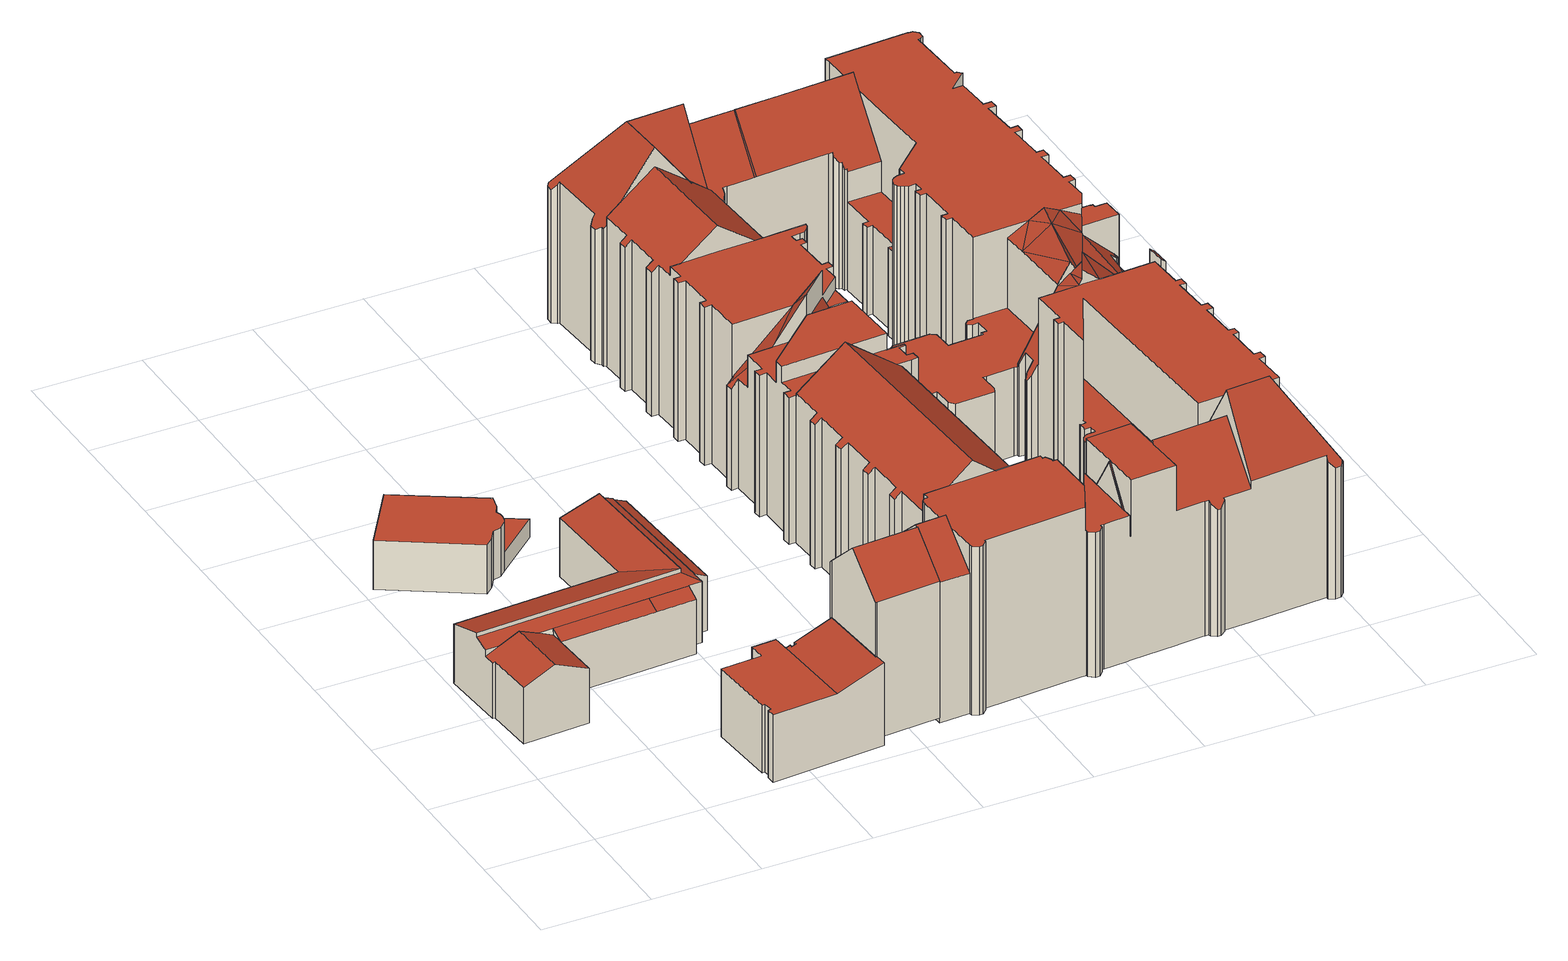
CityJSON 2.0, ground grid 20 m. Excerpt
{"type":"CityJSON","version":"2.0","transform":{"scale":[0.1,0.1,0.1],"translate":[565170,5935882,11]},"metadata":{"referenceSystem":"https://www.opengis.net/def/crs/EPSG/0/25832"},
"CityObjects":{
"building1":{"type":"Building","attributes":{"Gemeindeschluessel":"02000000","Geometrietyp2DReferenz":"3000","function":"31001_3210","roofType":"1000","measuredHeight":9.37,"storeysAboveGround":1},"geometry":[{"type":"MultiSurface","lod":"2","boundaries":[[[0,1,2,3]],[[3,2,4,5]],[[5,4,6,7]],[[7,6,8,9]],[[9,8,10,11]],[[11,10,12,13]],[[13,12,14,15]],[[16,17,18,19]],[[19,18,20,21]],[[21,20,22,23]],[[23,22,1,0]],[[24,25,26,27]],[[27,26,17,16]],[[15,14,25,24]],[[15,24,27,16,19,21,23,0,3,5,7,9,11,13]],[[25,14,12,10,8,6,4,2,1,22,20,18,17,26]]],"semantics":{"surfaces":[{"type":"WallSurface"},{"type":"GroundSurface"},{"type":"RoofSurface"}],"values":[0,0,0,0,0,0,0,0,0,0,0,0,0,0,1,2]}}]},
"building2":{"type":"Building","attributes":{"Gemeindeschluessel":"02000000","Geometrietyp2DReferenz":"3000","function":"31001_3020","roofType":"2100","measuredHeight":13.54,"storeysAboveGround":3},"geometry":[{"type":"MultiSurface","lod":"2","boundaries":[[[28,29,30,31]],[[29,32,33,30]],[[34,35,36]],[[37,38,39,40]],[[28,31,41]],[[42,33,43,44,45,46,35,34]],[[47,48,49,50,51,52,53,37,40,54,55,56,57,58]],[[59,60,61,62]],[[45,44,63,64,65,66]],[[61,60,55,54]],[[59,62,46,45]],[[54,40,39,36,35,46,62,61]],[[42,41,31,30,33]],[[51,50,32,29,28,67]],[[57,56,68,69,66,65,70,71]],[[72,58,57,71]],[[63,44,48,47]],[[47,58,72,73,64,63]],[[70,65,64,73]],[[50,49,43,33,32]],[[49,48,44,43]],[[68,56,55,60]],[[59,45,66,69]],[[74,52,51,67]],[[53,52,74,75,76]],[[38,37,53,76]],[[42,34,77]],[[70,73,72,71]],[[59,69,68,60]],[[75,74,67,28,41,42,77]],[[75,77,34,36,39,38,76]]],"semantics":{"surfaces":[{"type":"RoofSurface"},{"type":"WallSurface"},{"type":"GroundSurface"}],"values":[0,0,1,1,1,0,2,0,0,1,1,1,1,1,1,1,1,1,1,1,1,1,1,1,1,1,1,0,0,0,0]}}]},
"building3":{"type":"Building","attributes":{"Gemeindeschluessel":"02000000","Geometrietyp2DReferenz":"3000","function":"31001_3070","roofType":"1000","measuredHeight":15.86,"storeysAboveGround":6},"geometry":[{"type":"MultiSurface","lod":"2","boundaries":[[[78,79,80,81]],[[81,80,82,83]],[[83,82,84,85]],[[85,84,86,87]],[[87,86,88,89]],[[90,91,92,93]],[[93,92,94,95]],[[95,94,96,97]],[[97,96,98,99]],[[99,98,100,101]],[[102,103,104,105]],[[106,107,108,109]],[[109,108,110,79,78]],[[111,102,105,112,90,93,95,97,99,101,106,109,78,81,83,85,87,89]],[[104,103,113,88,86,84,82,80,79,110,114]],[[107,106,101,100]],[[90,112,114,91]],[[104,114,112,105]],[[113,103,102,111]],[[88,113,111,89]],[[107,100,98,96,94,92,91,114,110,108]]],"semantics":{"surfaces":[{"type":"WallSurface"},{"type":"GroundSurface"},{"type":"RoofSurface"}],"values":[0,0,0,0,0,0,0,0,0,0,0,0,0,1,2,0,0,0,0,0,2]}}]},
"building4":{"type":"Building","attributes":{"Gemeindeschluessel":"02000000","Geometrietyp2DReferenz":"3000","function":"31001_3020","roofType":"1000","measuredHeight":3.91,"storeysAboveGround":1},"geometry":[{"type":"MultiSurface","lod":"2","boundaries":[[[115,116,117,118,119]],[[5,119,118,120]],[[116,115,121]],[[27,122,123,24]],[[24,123,124,15]],[[15,124,125,13]],[[13,125,126,11]],[[11,126,127,9]],[[116,128,117]],[[27,24,15,13,11,9,7,5,120,129]],[[122,27,129,130]],[[131,7,9,127]],[[5,7,131,121,115,119]],[[129,120,118,117,128,130]],[[131,127,126,125,124,123,122,130,128,116,121]]],"semantics":{"surfaces":[{"type":"RoofSurface"},{"type":"WallSurface"},{"type":"GroundSurface"}],"values":[0,1,1,1,1,1,1,1,1,2,1,1,1,1,0]}}]},
"building5":{"type":"Building","attributes":{"Gemeindeschluessel":"02000000","Geometrietyp2DReferenz":"3000","function":"31001_3070","roofType":"3100","measuredHeight":32.66,"storeysAboveGround":6},"geometry":[{"type":"MultiSurface","lod":"2","boundaries":[[[132,133,134,135,136]],[[137,138,139,140]],[[141,136,135,142]],[[141,142,137,140,143,144,145]],[[133,132,145,144,146]],[[141,145,132,136]],[[137,142,135,134,138]],[[146,144,143,147]],[[147,143,140,139]],[[147,139,138,134,133,146]]],"semantics":{"surfaces":[{"type":"RoofSurface"},{"type":"WallSurface"},{"type":"GroundSurface"}],"values":[0,1,1,2,1,1,1,1,1,0]}}]},
"building6":{"type":"Building","attributes":{"Gemeindeschluessel":"02000000","Geometrietyp2DReferenz":"3000","function":"31001_2010","roofType":"1000","measuredHeight":39.96,"storeysAboveGround":6},"geometry":[{"type":"MultiSurface","lod":"2","boundaries":[[[148,149,150,151,152,153,154,155,156,157,158,159,160,161,162,163]],[[161,164,165,166,167,168,162]],[[169,170,171,172,173,174]],[[175,176,177,171,170]],[[178,179,180,181,182,183,184,185,186,187,159,188,189,190]],[[191,192,193,194,195,196]],[[194,197,198,199,195]],[[200,201,202,203,194,204,205,206]],[[207,208,209,210,211,212,213,214,215,216,217,218,219,220,221,222,223,224,225,226,227,228,229]],[[230,231,232,233,234]],[[235,197,194]],[[236,237,164,161]],[[238,236,161]],[[160,239,238,161]],[[186,240,241,242,239,187]],[[225,243,244,245,246,226]],[[235,247,197]],[[248,249,250]],[[251,248,250]],[[251,252,248]],[[253,254,255,256]],[[257,258,259]],[[260,261,258,257]],[[262,260,257]],[[260,263,264,265,266,267,268,269]],[[270,260,262]],[[271,272,260,270]],[[273,271,270]],[[274,275,276,277,278,279,280]],[[281,282,283]],[[284,282,281]],[[285,284,281]],[[286,285,281]],[[287,288,289]],[[290,288,287]],[[291,292,293]],[[294,295,296,297,298,299,300,301]],[[302,303,304,305,306,307,295,294]],[[284,308,282]],[[309,284,310]],[[311,312,313]],[[291,311,292]],[[314,308,284]],[[309,314,284]],[[315,316,317,318,319,311,291]],[[309,320,314]],[[321,322,323,324,325,326,327,328]],[[311,329,330,331,332,312]],[[307,333,334,335,336,337,338,339,340,341,296,295]],[[342,343,344,345,329,311]],[[319,346,347,311]],[[348,349,332,331]],[[350,351,352,353]],[[354,355,356,357,358,359,360,361,362,363,364,365,366,367,368,369,370,371]],[[372,373,374,375,376,377,378,379,380,381,382,383,384,385,386,387,388,389,390,391,392,393,394,395,396,397,398,399,400,401,402,403]],[[404,405,406,407,408]],[[409,410,411,412,413,414,415,416,417,418,419]],[[420,421,422]],[[423,424,425,426]],[[427,428,429,430]],[[431,157,156,432]],[[432,156,155,433]],[[433,155,154,434]],[[434,154,153,435]],[[435,153,152,436]],[[436,152,151,437]],[[437,151,150,438]],[[438,150,149,439]],[[439,149,148,440]],[[440,148,163,441]],[[442,168,167,443]],[[443,167,166,444]],[[444,166,165,445]],[[446,169,174,447]],[[448,176,175,449]],[[450,190,189,451]],[[158,188,159]],[[452,183,182,453]],[[453,182,181,454]],[[454,181,180,455]],[[455,180,179,456]],[[456,179,178,457]],[[457,178,190,450]],[[458,459,460,461]],[[184,462,185]],[[197,463,198]],[[464,465,466,467]],[[467,466,468,469]],[[469,468,470,471]],[[471,470,472,473]],[[473,472,474,475]],[[475,474,459,458]],[[476,192,191,477]],[[477,191,196,478]],[[479,206,205,480]],[[193,204,194]],[[481,201,200,482]],[[482,200,206,479]],[[483,484,485,486]],[[487,488,489,490]],[[490,489,484,483]],[[491,229,228,492]],[[493,222,221,494]],[[494,221,220,495]],[[495,220,219,496]],[[496,219,218,497]],[[497,218,217,498]],[[498,217,216,499]],[[499,216,215,500]],[[500,215,214,501]],[[501,214,213,502]],[[502,213,212,503]],[[503,212,211,504]],[[504,211,210,505]],[[505,210,209,506]],[[506,209,208,507]],[[507,208,207,508]],[[508,207,229,491]],[[202,234,233,250,203]],[[250,233,232,251]],[[509,231,230,510]],[[511,512,513,514]],[[514,513,515,516]],[[223,517,224]],[[518,519,520,521]],[[521,520,522,523]],[[523,522,524,525]],[[525,524,526,527]],[[527,526,528,176,448]],[[176,528,177]],[[172,529,173]],[[530,529,512,511]],[[203,250,233,235,194]],[[239,242,238]],[[403,245,244,372]],[[197,247,531]],[[532,249,248]],[[533,534,535,536]],[[536,535,537,538]],[[538,537,539,540]],[[540,539,541,542]],[[542,541,543,544]],[[545,546,547,548]],[[548,547,549,550]],[[550,549,551,552]],[[552,551,553,554]],[[554,553,555,556]],[[370,557,558,371]],[[559,560,561,562]],[[562,561,563,564]],[[564,563,565,566]],[[408,567,568,569,404]],[[569,568,570,571]],[[572,573,574,575]],[[575,574,576,577]],[[577,576,578,579]],[[579,578,580,581]],[[581,580,582,583]],[[404,569,584,405]],[[259,585,257]],[[270,586,273]],[[587,268,267]],[[265,264,588]],[[272,263,260]],[[260,269,261]],[[416,589,590,417]],[[591,592,593,594]],[[594,593,595,596]],[[596,595,597,598]],[[598,597,599,600]],[[600,599,601,602]],[[602,601,603,604]],[[605,606,607,608]],[[608,607,609,610]],[[610,609,611,612]],[[612,611,613,614]],[[614,613,615,616]],[[616,615,617,618]],[[619,620,621,622]],[[623,624,625,626]],[[626,625,627,628]],[[628,627,629,630]],[[630,629,631,632]],[[632,631,633,634]],[[634,633,635,636]],[[637,280,279,638]],[[638,279,278,639]],[[639,278,277,640]],[[640,277,276,641]],[[274,642,643,275]],[[644,645,646,647]],[[647,646,648,649]],[[649,648,650,651]],[[651,650,652,653]],[[653,652,654,655]],[[655,654,656,657]],[[657,656,658,659]],[[659,658,660,661]],[[327,662,663,328]],[[664,665,666]],[[328,663,667,321]],[[668,669,670,671]],[[671,670,672,673]],[[673,672,674,675]],[[675,674,676,677]],[[677,676,678,679]],[[679,678,680,681]],[[681,680,682,683]],[[684,685,686,687]],[[687,686,688,689]],[[689,688,690,691]],[[691,690,692,693]],[[693,692,694,695]],[[695,694,696,697]],[[697,696,698,699]],[[421,700,701,702,320,422]],[[320,702,701,314]],[[291,703,315]],[[704,705,706,707]],[[707,706,708,709]],[[709,708,710,711]],[[711,710,712,713]],[[713,712,714,715]],[[715,714,716,717]],[[717,716,718,719]],[[719,718,720,721]],[[721,720,722,723]],[[723,722,724,725]],[[725,724,726,727]],[[727,726,728,729]],[[729,728,730,731]],[[731,730,732,733]],[[733,732,734,735]],[[300,736,737,301]],[[290,293,292,738]],[[739,299,298,740]],[[740,298,297,741]],[[742,306,305,743]],[[743,305,304,744]],[[744,304,303,745]],[[312,309,310,313]],[[746,318,317,747]],[[747,317,316,748]],[[749,326,325,750]],[[750,325,324,751]],[[751,324,323,752]],[[752,323,322,753]],[[309,754,702,320]],[[422,320,702,755,420]],[[756,757,758,759]],[[759,758,760,761]],[[762,341,340,763]],[[763,340,339,764]],[[764,339,338,765]],[[765,338,337,766]],[[766,337,336,767]],[[767,336,335,768]],[[768,335,334,769]],[[769,334,333,770]],[[771,345,344,772]],[[430,343,342,347,427]],[[347,342,311]],[[426,332,349,423]],[[427,347,342,353,352,428]],[[346,350,353,342,347]],[[773,369,368,774]],[[774,368,367,775]],[[775,367,366,776]],[[776,366,365,777]],[[777,365,364,778]],[[778,364,363,779]],[[779,363,362,780]],[[780,362,361,781]],[[781,361,360,782]],[[782,360,359,783]],[[783,359,358,784]],[[784,358,357,785]],[[785,357,356,786]],[[787,788,789,790]],[[790,789,791,792]],[[792,791,793,794]],[[794,793,795,796]],[[796,795,797,798]],[[798,797,799,800]],[[800,799,801,802]],[[802,801,803,804]],[[804,803,805,806]],[[806,805,807,808]],[[808,807,809,810]],[[810,809,811,812]],[[813,814,815,816]],[[816,815,817,818]],[[818,817,819,820]],[[820,819,821,822]],[[822,821,823,824]],[[824,823,825,826]],[[826,825,827,828]],[[828,827,829,830]],[[830,829,831,832]],[[832,831,833,834]],[[834,833,835,836]],[[836,835,837,838]],[[838,837,839,840]],[[840,839,841,842]],[[842,841,843,844]],[[845,846,847,848]],[[848,847,849,850]],[[850,849,851,852]],[[852,851,853,854]],[[854,853,855,856]],[[856,855,857,858]],[[858,857,859,860]],[[860,859,861,862]],[[863,864,865,866]],[[866,865,867,868]],[[868,867,869,870]],[[871,872,873,874]],[[874,873,875,876]],[[877,509,878,875]],[[879,880,881,882]],[[882,881,883,884]],[[884,883,885,886]],[[886,885,887,888]],[[888,887,889,890]],[[891,401,400,892]],[[892,400,399,893]],[[893,399,398,894]],[[894,398,397,895]],[[895,397,396,896]],[[896,396,395,897]],[[897,395,394,898]],[[898,394,393,899]],[[899,393,392,900]],[[900,392,391,901]],[[901,391,390,902]],[[902,390,389,903]],[[903,389,388,904]],[[904,388,387,905]],[[905,387,386,906]],[[906,386,385,907]],[[907,385,384,908]],[[908,384,383,909]],[[909,383,382,910]],[[910,382,381,911]],[[911,381,380,912]],[[912,380,379,913]],[[913,379,378,914]],[[914,378,377,915]],[[915,377,376,916]],[[916,376,375,917]],[[917,375,374,918]],[[918,374,373,919]],[[920,921,922,923]],[[923,922,924,925]],[[925,924,926,927]],[[928,929,930,931]],[[931,930,932,933]],[[933,932,934,935]],[[935,934,936,937]],[[937,936,938,939]],[[939,938,940,941]],[[414,942,943,415]],[[944,945,946,947]],[[947,946,948,949]],[[949,948,950,951]],[[951,950,952,953]],[[953,952,954,955]],[[955,954,956,957]],[[957,956,958,959]],[[959,958,960,961]],[[961,960,962,963]],[[963,962,964,965]],[[965,964,966,967]],[[967,966,968,969]],[[970,419,418,971]],[[972,413,412,973]],[[973,412,411,974]],[[974,411,410,975]],[[975,410,409,976]],[[976,409,419,970]],[[977,978,979,980]],[[980,979,981,982]],[[982,981,983,984]],[[984,983,985,986]],[[986,985,987,988]],[[988,987,989,990]],[[990,989,991,992]],[[993,994,995,996]],[[996,995,997,998]],[[998,997,999,1000]],[[1000,999,1001,1002]],[[1002,1001,1003,1004]],[[1004,1003,1005,1006]],[[1006,1005,1007,1008]],[[1008,1007,1009,1010]],[[1010,1009,1011,1012]],[[1012,1011,1013,1014]],[[1014,1013,1015,1016]],[[1016,1015,1017,1018]],[[1018,1017,978,977]],[[1019,1020,1021,1022]],[[1022,1021,1023,1024]],[[1024,1023,1025,1026]],[[1026,1025,1027,1028]],[[1029,1030,289,1031]],[[1032,1033,1034,1035]],[[1035,1034,1036,1037]],[[1037,1036,1020,1019]],[[1038,1039,1040,1041]],[[1042,1043,1044,1045]],[[1046,1047,1048,1049]],[[1049,1048,1039,1038]],[[1050,1051,256,255,1052,1053,1054,664,666,1055,1056,1057,1058,1059,1060,1061,1062,1063,543,541,539,537,535,534,1064]],[[1065,968,966,964,962,960,958,956,954,952,950,948,946,945,1066,1067,282,1068,314,701,700,698,696,694,692,690,688,686,685,1069,682,680,678,676,674,672,670,669,667,663,662,660,658,656,654,652,650,648,646,645,643,642,665,664,1070,1071,1072,943,942,940,938,936,934,932,930,929]],[[1061,1060,1059,1058,1057,1056,1055,666,665,1073,1074,1075,1076,1077,1078,1079,1080]],[[565,567,408,407,406,405,584,585,259,258,261,269,268,587,1081,1082,606,605,1083,1084,1085,1086,1087,1088,1089,1090,1091,566]],[[1092,1093,1094,1095,1096,1097,1098,604,603,1099,1100,1101,254,253,1102,1103]],[[1104,1105,1106,1107,1108,1109,1110,1111,1112,636,635,1113,1114,588,264,263,272,271,273,586,1115,1116,1117]],[[1118,742,743,744,745,1119,623,626,628,630,632,634,636,1112,1111,1110,1109,1108,1107,1106,1105,1104,1120,572,575,577,579,581,583,1121,1122,518,521,523,525,527,448,449,1123,446,447,530,511,514,516,1124,493,494,495,496,497,498,499,500,501,502,503,504,505,506,507,508,491,492,1125,487,490,483,486,1126,1127,481,482,479,480,1128,476,477,478,1129,1130,1131,464,467,469,471,473,475,458,461,1132,452,453,454,455,456,457,450,451,1133,431,432,433,434,435,436,437,438,439,440,441,1134,442,443,444,445,1135,1136,533,536,538,540,542,544,1137,1138,1080,1079,1078,1077,1076,1075,1074,1073,1139,637,638,639,640,641,1140,644,647,649,651,653,655,657,659,661,1141,749,750,751,752,753,1142,668,671,673,675,677,679,681,683,1143,684,687,689,691,693,695,697,699,1144,1145,756,759,761,1146,1147,1148,1149,1150,1151,1152,1153,1154,771,772,1155,1156,1157,1158,1159,1160,746,747,748,1161,704,707,709,711,713,715,717,719,721,723,725,727,729,731,733,735,1162,739,740,741,1163,762,763,764,765,766,767,768,769,770],[1164,993,996,998,1000,1002,1004,1006,1008,1010,1012,1014,1016,1018,977,980,982,984,986,988,990,992,1165,1166,1167,1168,1169,1046,1049,1038,1041,1170,1032,1035,1037,1019,1022,1024,1026,1028,1171,863,866,868,870,1172,920,923,925,927,1173,1174,1175,871,874,876,879,882,884,886,888,890,891,892,893,894,895,896,897,898,899,900,901,902,903,904,905,906,907,908,909,910,911,912,913,914,915,916,917,918,919,559,562,564,566,1091,1090,1089,1088,1087,1086,1085,1084,1083,605,608,610,612,614,616,618],[852,854,856,858,860,862,1176,944,947,949,951,953,955,957,959,961,963,965,967,969,1177,928,931,933,935,937,939,941,1178,972,973,974,975,976,970,971,1179,591,594,596,598,600,602,604,1098,1097,1096,1095,1094,1093,1092,1180,545,548,550,552,554,556,1181,773,774,775,776,777,778,779,780,781,782,783,784,785,786,1182,787,790,792,794,796,798,800,802,804,806,808,810,812,1183,1184,813,816,818,820,822,824,826,828,830,832,834,836,838,840,842,844,1185,845,848,850]],[[254,1101,1100,1099,603,601,599,597,595,593,592,590,589,1071,1054,1053,1052,255]],[[1048,1047,1044,1043,737,736,734,732,730,728,726,724,722,720,718,716,714,712,710,708,706,705,703,291,1186,287,1187,1188,1040,1039]],[[165,164,237,1064,534,533,1136,1135,445]],[[233,250,249,532,1189,1190,1191,1192,531,247,235]],[[1127,1126,486,485,510,230,234,202,201,481]],[[518,1122,1121,583,582,571,570,1193,519]],[[238,242,241,354,371,558,1050,1064,237,236]],[[543,1063,1062,1061,1080,1138,1137,544]],[[700,421,420,755,757,756,1145,1144,699,698]],[[622,621,1194,1195,302,294,301,737,1043,1042]],[[746,1160,1159,1158,351,350,346,319,318]],[[1191,1190,1196,1197,814,813,1184,1183,812,811]],[[1170,1041,1040,1188,1198,1033,1032]],[[1169,1168,1199,1045,1044,1047,1046]],[[1200,1201,1199,1168,1167,1166]],[[1165,992,991,1202,1200,1166]],[[1177,969,968,1065,929,928]],[[972,1178,941,940,942,414,413]],[[402,401,891,890,889]],[[880,879,876,875,878]],[[871,1175,1174,1203,1204,872]],[[1173,927,926,1205,1203,1174]],[[1206,921,920,1172,870,869]],[[1171,1028,1027,1030,1029,864,863]],[[1176,862,861,1207,1066,945,944]],[[843,1208,846,845,1185,844]],[[787,1182,786,356,355,1209,788]],[[351,1158,1157,1156,429,428,352]],[[1210,425,424,1149,1148,1147,1211]],[[1151,1150,1149,424,423,349,348]],[[343,430,429,1156,1155,772,344]],[[329,345,771,1154,1153,330]],[[1153,1152,1151,348,331,330]],[[309,312,332,426,425,1210,1212,754]],[[760,1213,1211,1147,1146,761]],[[308,314,1068,282]],[[306,742,1118,770,333,307]],[[297,296,341,762,1163,741]],[[738,292,311,313,310,1214]],[[1186,291,293,290,287]],[[736,300,299,739,1162,735,734]],[[705,704,1161,748,316,315,703]],[[1188,1187,287,1215,1198]],[[289,288,1214,285,286]],[[1216,1031,289,286,281,283,1217]],[[1207,1217,283,282,1067,1066]],[[1069,685,684,1143,683,682]],[[669,668,1142,753,322,321,667]],[[415,943,1072,1071,589,416]],[[662,327,326,749,1141,661,660]],[[1139,1073,665,642,274,280,637]],[[645,644,1140,641,276,275,643]],[[623,1119,745,303,302,1195,624]],[[1164,618,617,620,619,994,993]],[[266,265,1218,267]],[[1179,971,418,417,590,592,591]],[[1071,1070,664,1054]],[[1219,270,262,257]],[[572,1120,1104,1117,1220,573]],[[560,559,919,373,1221]],[[557,370,369,773,1181,556,555]],[[545,1180,1092,1103,1222,546]],[[252,1223,1197,1196,1224,248]],[[1225,1221,373,372,244,243]],[[231,509,877,1226,1223,252,251,232]],[[1124,516,515,517,223,222,493]],[[1227,243,225,224]],[[227,226,246,1228,1229]],[[1125,492,228,227,1229,488,487]],[[245,403,402,889,1230,246]],[[1128,480,205,204,193,192,476]],[[196,195,199,1130,1129,478]],[[1131,1130,199,198,463,465,464]],[[1231,1209,355,354,241,240]],[[1132,461,460,462,184,183,452]],[[1232,240,186,185]],[[1123,449,175,170,169,446]],[[177,1233,172,171]],[[174,173,529,530,447]],[[1133,451,189,188,158,157,431]],[[187,239,160,159]],[[163,162,168,442,1134,441]],[[1017,1015,1013,1011,1009,1007,1005,1003,1001,999,997,995,994,619,622,1042,1045,1199,1201,1200,1202,991,989,987,985,983,981,979,978]],[[1226,877,875,873,872,1204,1203,1205,926,924,922,921,1206,869,867,865,864,1029,1031,1216,1217,1207,861,859,857,855,853,851,849,847,846,1208,843,841,839,837,835,833,831,829,827,825,823,821,819,817,815,814,1197,1223]],[[1212,1210,1211,1213,760,758,757,755,702,754]],[[1214,310,284,285]],[[290,738,1214,288]],[[1036,1034,1033,1198,1215,287,289,1030,1027,1025,1023,1021,1020]],[[265,588,1114,1113,635,633,631,629,627,625,624,1195,1194,1234,1218]],[[267,1218,1234,1194,621,620,617,615,613,611,609,607,606,1082,1081,587]],[[582,580,578,576,574,573,1220,1117,1116,1115,586,270,1219,257,585,584,569,571]],[[558,557,555,553,551,549,547,546,1222,1103,1102,253,256,1051,1050]],[[248,1224,1196,1190,1189,532]],[[529,172,1233,177,528,526,524,522,520,519,1193,570,568,567,565,563,561,560,1221,1225,243,1227,224,517,515,513,512]],[[489,488,1229,1228,246,1230,889,887,885,883,881,880,878,509,510,485,484]],[[474,472,470,468,466,465,463,197,531,1192,1191,811,809,807,805,803,801,799,797,795,793,791,789,788,1209,1231,240,1232,185,462,460,459]]],"semantics":{"surfaces":[{"type":"RoofSurface"},{"type":"WallSurface"},{"type":"GroundSurface"}],"values":[0,0,0,0,0,0,0,0,0,0,0,0,0,0,0,0,0,0,0,0,0,0,0,0,0,0,0,0,0,0,0,0,0,0,0,0,0,0,0,0,0,0,0,0,0,0,0,0,0,0,0,0,0,0,0,0,0,0,0,0,1,1,1,1,1,1,1,1,1,1,1,1,1,1,1,1,1,1,1,1,1,1,1,1,1,1,1,1,1,1,1,1,1,1,1,1,1,1,1,1,1,1,1,1,1,1,1,1,1,1,1,1,1,1,1,1,1,1,1,1,1,1,1,1,1,1,1,1,1,1,1,1,1,1,1,1,1,1,1,1,1,1,1,1,1,1,1,1,1,1,1,1,1,1,1,1,1,1,1,1,1,1,1,1,1,1,1,1,1,1,1,1,1,1,1,1,1,1,1,1,1,1,1,1,1,1,1,1,1,1,1,1,1,1,1,1,1,1,1,1,1,1,1,1,1,1,1,1,1,1,1,1,1,1,1,1,1,1,1,1,1,1,1,1,1,1,1,1,1,1,1,1,1,1,1,1,1,1,1,1,1,1,1,1,1,1,1,1,1,1,1,1,1,1,1,1,1,1,1,1,1,1,1,1,1,1,1,1,1,1,1,1,1,1,1,1,1,1,1,1,1,1,1,1,1,1,1,1,1,1,1,1,1,1,1,1,1,1,1,1,1,1,1,1,1,1,1,1,1,1,1,1,1,1,1,1,1,1,1,1,1,1,1,1,1,1,1,1,1,1,1,1,1,1,1,1,1,1,1,1,1,1,1,1,1,1,1,1,1,1,1,1,1,1,1,1,1,1,1,1,1,1,1,1,1,1,1,1,1,1,1,1,1,1,1,1,1,1,1,1,1,1,1,1,1,1,1,1,1,1,1,1,1,1,1,1,1,1,1,1,1,1,1,1,1,1,1,1,1,1,1,1,0,0,1,1,1,1,2,0,0,1,1,1,1,1,1,1,1,1,1,1,1,1,1,1,1,1,1,1,1,1,1,1,1,1,1,1,1,1,1,1,1,1,1,1,1,1,1,1,1,1,1,1,1,1,1,1,1,1,1,1,1,1,1,1,1,1,1,1,1,1,1,1,1,1,1,1,1,1,1,1,1,1,1,1,1,1,1,1,1,0,0,0,0,0,0,0,0,0,0,0,0,0,0]}}]}
},
"vertices":[
[15,812,12],[15,812,105],[93,927,105],[93,927,12],[178,876,105],[178,876,12],[244,837,105],[244,837,12],[238,811,105],[238,811,12],[230,798,105],[230,798,12],[233,790,105],[233,790,12],[233,781,105],[233,781,12],[215,753,12],[215,753,105],[200,749,105],[200,749,12],[187,730,105],[187,730,12],[172,717,105],[172,717,12],[231,772,12],[231,772,105],[227,764,105],[227,764,12],
[142,395,113],[319,405,113],[318,430,125],[140,420,125],[393,409,113],[392,434,125],[39,414,125],[13,413,125],[13,413,113],[19,388,8],[19,388,115],[14,388,113],[14,388,8],[140,420,113],[113,419,125],[392,435,125],[417,436,125],[391,460,136],[11,439,136],[415,462,8],[417,436,8],[392,435,8],[393,409,8],[141,395,8],[146,305,8],[24,298,8],[7,511,8],[313,529,8],[302,715,8],[426,722,8],[441,464,8],[391,460,143],[313,529,120],[7,511,120],[11,439,143],[415,462,125],[416,462,125],[401,720,125],[376,719,136],[141,395,113],[302,715,120],[376,719,143],[401,720,124],[426,722,112],[441,464,112],[416,462,124],[146,305,113],[83,301,141],[24,298,115],[76,416,141],
[327,8,12],[327,8,141],[326,24,141],[326,24,12],[331,25,141],[331,25,12],[329,42,141],[329,42,12],[324,41,141],[324,41,12],[315,168,141],[315,168,12],[444,177,12],[444,177,144],[444,172,144],[444,172,12],[452,172,146],[452,172,12],[452,178,146],[452,178,12],[522,183,170],[522,183,12],[532,47,170],[532,47,12],[388,203,12],[388,203,141],[433,206,141],[433,206,12],[534,47,12],[534,47,170],[536,24,170],[536,24,12],[447,17,141],[390,173,12],[435,176,12],[390,173,141],[435,176,141],
[239,840,51],[244,861,47],[246,873,45],[195,904,45],[178,876,51],[195,904,12],[239,840,47],[227,764,47],[231,772,47],[233,781,47],[233,790,47],[230,798,47],[238,811,47],[246,873,47],[310,835,12],[310,835,47],[244,837,47],
[652,55,274],[648,126,339],[527,118,339],[532,47,273],[534,47,273],[522,183,13],[522,183,279],[522,189,273],[522,189,13],[534,47,13],[532,47,13],[633,196,13],[644,196,13],[652,55,13],[644,196,273],[633,196,273],
[637,1399,258],[645,1393,268],[649,1393,273],[656,1282,273],[651,1281,267],[644,1274,258],[645,1260,258],[653,1251,267],[653,1245,267],[658,1245,273],[658,1244,273],[685,1246,309],[747,1249,393],[742,1338,393],[640,1415,262],[637,1412,258],[828,1418,274],[663,1409,273],[663,1415,264],[656,1421,254],[646,1420,254],[644,196,283],[648,132,340],[704,136,340],[703,153,325],[700,203,280],[644,200,280],[652,55,272],[708,59,271],[705,120,325],[650,1163,279],[662,1164,289],[666,1095,289],[653,1095,279],[654,1078,279],[667,1079,289],[669,1042,289],[691,1043,306],[758,1047,356],[747,1249,356],[658,1244,289],[661,1180,289],[649,1179,279],[669,824,196],[681,825,212],[683,795,212],[730,798,274],[669,839,197],[668,839,196],[792,849,306],[680,843,206],[680,840,208],[673,733,274],[686,734,274],[687,702,274],[793,801,274],[683,795,274],[685,748,274],[672,748,274],[682,554,279],[694,555,288],[698,488,288],[685,488,278],[686,471,278],[699,471,288],[703,402,288],[690,401,278],[691,385,278],[704,386,288],[707,317,288],[695,317,278],[696,300,278],[709,301,289],[713,229,289],[711,229,287],[711,228,287],[760,232,325],[803,235,358],[781,642,358],[690,637,289],[694,571,289],[681,570,279],[688,684,315],[883,694,315],[877,806,315],[793,801,315],[687,702,315],[793,801,355],[847,1343,393],[843,1419,274],[852,1254,253],[810,1252,309],[826,1050,306],[863,1052,277],[852,1254,277],[846,238,325],[908,242,278],[886,648,278],[877,647,284],[847,852,355],[859,853,281],[847,852,305],[793,801,305],[877,806,249],[874,854,249],[944,1281,259],[947,1281,259],[943,1349,351],[941,1348,351],[1004,189,280],[1004,226,227],[1002,226,220],[1008,150,347],[1004,226,228],[1006,148,347],[1012,82,347],[1096,88,347],[1092,159,347],[1092,164,347],[1092,169,347],[1088,232,347],[1004,226,347],[1008,106,280],[1011,82,240],[1012,82,240],[1009,82,240],[1158,1450,172],[1312,1459,172],[1311,1475,172],[1309,1475,172],[1304,1474,172],[1163,1466,172],[1157,1466,172],[1194,824,306],[1231,873,327],[1191,871,306],[1249,827,342],[1223,712,342],[1200,711,306],[1216,665,326],[1223,712,320],[1200,711,303],[1222,666,336],[1253,667,326],[1246,714,353],[1222,666,353],[1231,174,403],[1311,180,403],[1386,265,271],[1381,265,271],[1380,271,261],[1378,271,261],[1378,275,253],[1226,265,253],[1235,95,273],[1377,105,274],[1377,100,265],[1387,94,254],[1398,95,254],[1402,100,261],[1260,875,342],[1305,830,306],[1246,714,306],[1330,718,265],[1305,830,303],[1246,714,303],[1289,877,327],[1356,673,237],[1356,678,238],[1360,678,234],[1360,683,235],[1365,683,231],[1330,879,306],[1319,1279,274],[1319,1284,274],[1324,1285,274],[1323,1292,274],[1329,1293,274],[1335,1299,274],[1335,1311,274],[1300,1278,274],[1350,784,254],[1348,816,260],[1360,817,249],[1364,833,247],[1406,105,254],[1406,113,254],[1395,120,270],[1391,120,277],[1384,238,277],[1389,238,269],[1396,246,257],[1395,258,257],[1387,265,270],[1371,720,247],[1370,735,247],[1364,740,249],[1352,739,254],[1373,683,222],[1371,720,222],[1361,817,248],[1365,821,247],[1373,683,319],[1382,684,312],[1380,721,312],[1371,720,319],[863,1052,172],[921,1055,172],[921,1058,172],[919,1066,172],[914,1073,172],[907,1077,172],[898,1078,172],[881,1077,172],[881,1089,172],[893,1090,172],[892,1107,172],[880,1106,172],[876,1173,172],[889,1174,172],[888,1190,172],[875,1189,172],[872,1255,172],[852,1254,172],[908,242,172],[930,244,172],[927,244,172],[923,312,172],[935,313,172],[934,329,172],[922,328,172],[918,398,172],[930,398,172],[930,413,172],[917,412,172],[916,427,172],[937,428,172],[943,431,172],[948,437,172],[951,443,172],[952,451,172],[950,458,172],[946,463,172],[940,468,172],[933,469,172],[914,469,172],[913,482,172],[926,483,172],[925,497,172],[913,497,172],[909,565,172],[921,566,172],[921,581,172],[908,580,172],[905,649,172],[886,648,172],[953,133,172],[1000,226,172],[994,225,172],[951,222,172],[949,222,172],[1099,1187,172],[1110,1188,172],[1114,1119,172],[1103,1119,172],[1104,1102,172],[1114,1103,172],[1174,1160,172],[1168,1271,172],[1106,1268,172],[1110,1202,172],[1098,1201,172],[1345,880,172],[1343,905,172],[1330,879,172],[1365,821,172],[1374,832,172],[1374,834,172],[1364,833,172],[1371,720,172],[1380,721,172],[1380,727,172],[1370,735,172],[658,1245,3],[653,1245,3],[653,1251,3],[645,1260,3],[644,1274,3],[651,1281,3],[656,1282,3],[649,1393,3],[645,1393,3],[637,1399,3],[637,1412,3],[646,1420,3],[656,1421,3],[663,1415,3],[663,1409,3],[644,196,3],[644,200,3],[708,59,3],[652,55,3],[649,1179,3],[661,1180,3],[667,1079,3],[654,1078,3],[653,1095,3],[666,1095,3],[662,1164,3],[650,1163,3],[658,1008,3],[658,1008,306],[671,1009,306],[671,1009,3],[669,1042,306],[680,843,306],[677,910,3],[677,910,306],[664,909,306],[664,909,3],[663,925,306],[663,925,3],[675,926,306],[675,926,3],[672,993,306],[672,993,3],[659,993,306],[659,993,3],[681,825,3],[669,824,3],[668,839,3],[672,748,3],[685,748,3],[686,734,3],[673,733,3],[677,656,3],[677,656,284],[690,656,284],[690,656,3],[690,639,3],[690,639,284],[678,638,284],[678,638,3],[681,570,3],[694,571,3],[711,229,3],[713,229,3],[709,301,3],[696,300,3],[695,317,3],[707,317,3],[704,386,3],[691,385,3],[690,401,3],[703,402,3],[699,471,3],[686,471,3],[685,488,3],[698,488,3],[694,555,3],[682,554,3],[883,694,284],[688,684,284],[700,210,3],[700,210,325],[706,216,325],[706,216,3],[712,216,325],[712,216,3],[711,228,325],[736,61,3],[736,61,325],[736,57,325],[736,57,3],[727,48,325],[727,48,3],[720,47,325],[720,47,3],[709,54,325],[709,54,3],[708,59,325],[700,203,325],[700,203,3],[847,852,306],[847,852,281],[849,1419,3],[849,1419,248],[849,1427,238],[849,1427,3],[855,1433,231],[855,1433,3],[868,1433,231],[868,1433,3],[875,1428,238],[875,1428,3],[875,1421,248],[875,1421,3],[884,1277,3],[884,1277,259],[885,1271,251],[885,1271,3],[879,1263,240],[879,1263,3],[875,1263,240],[875,1263,3],[875,1257,232],[875,1257,3],[872,1257,232],[872,1257,3],[872,1255,230],[852,1254,230],[930,236,3],[930,236,325],[935,237,325],[935,237,3],[941,227,325],[941,227,3],[941,222,325],[941,222,3],[949,222,325],[953,133,325],[953,133,280],[924,74,325],[924,74,280],[954,78,3],[954,78,280],[954,72,280],[954,72,3],[946,63,280],[946,63,3],[937,62,280],[937,62,3],[927,70,280],[927,70,3],[927,75,280],[927,75,3],[1000,226,280],[1002,226,280],[1009,82,280],[1088,232,270],[1096,88,260],[1168,1271,230],[1106,1268,230],[1106,1271,3],[1106,1271,234],[1101,1270,234],[1101,1270,3],[1101,1278,244],[1101,1278,3],[1095,1278,244],[1095,1278,3],[1089,1285,254],[1089,1285,3],[1089,1289,260],[1089,1289,3],[1081,1288,260],[1081,1288,3],[1140,236,3],[1140,236,270],[1148,236,270],[1148,236,3],[1147,243,261],[1147,243,3],[1154,251,253],[1154,251,3],[1158,251,253],[1158,251,3],[1158,259,243],[1158,259,3],[1162,259,243],[1162,259,3],[1162,260,172],[1162,260,242],[1226,265,242],[1226,265,172],[1184,92,3],[1184,92,257],[1184,89,254],[1184,89,3],[1174,81,245],[1174,81,3],[1167,81,245],[1167,81,3],[1158,88,255],[1158,88,3],[1157,92,260],[1157,92,3],[1150,92,260],[1150,92,3],[1157,1466,3],[1163,1466,3],[1304,1474,3],[1309,1475,3],[1311,1475,3],[1158,1450,327],[1312,1459,327],[1312,1458,3],[1312,1458,327],[1320,1458,327],[1320,1458,3],[1328,1450,327],[1328,1450,3],[1328,1438,327],[1328,1438,3],[1322,1433,327],[1322,1433,3],[1317,1433,327],[1317,1433,3],[1324,1318,327],[1324,1318,3],[1328,1318,327],[1328,1318,3],[1335,1312,327],[1335,1312,3],[1335,1311,327],[1300,1278,327],[1162,1378,327],[1159,1437,327],[1159,1437,247],[1319,1279,327],[1323,1214,3],[1323,1214,327],[1338,1215,327],[1338,1215,3],[1339,1200,327],[1339,1200,3],[1324,1199,327],[1324,1199,3],[1329,1131,327],[1329,1131,3],[1343,1132,327],[1343,1132,3],[1344,1117,327],[1344,1117,3],[1330,1116,327],[1330,1116,3],[1334,1048,3],[1334,1048,327],[1347,1049,327],[1347,1049,3],[1348,1032,327],[1348,1032,3],[1335,1032,327],[1335,1032,3],[1339,962,327],[1339,962,3],[1352,963,327],[1352,963,3],[1353,947,327],[1353,947,3],[1340,946,327],[1340,946,3],[1343,905,327],[1330,879,327],[1330,879,319],[1356,673,326],[1360,607,3],[1360,607,326],[1371,608,326],[1371,608,3],[1372,592,326],[1372,592,3],[1360,592,326],[1360,592,3],[1364,524,326],[1364,524,3],[1376,524,326],[1376,524,3],[1377,507,326],[1377,507,3],[1365,507,326],[1365,507,3],[1369,438,326],[1369,438,3],[1380,438,326],[1380,438,3],[1381,424,326],[1381,424,3],[1370,423,326],[1370,423,3],[1373,356,326],[1373,356,3],[1385,357,326],[1385,357,3],[1386,340,326],[1386,340,3],[1374,339,326],[1374,339,3],[1378,275,326],[1226,265,326],[1246,714,336],[1378,271,3],[1380,271,3],[1381,265,3],[1398,95,3],[1387,94,3],[1377,100,3],[1377,105,3],[1360,683,3],[1360,678,3],[1356,678,3],[1335,1299,3],[1329,1293,3],[1323,1292,3],[1324,1285,3],[1319,1284,3],[1305,830,319],[1345,880,319],[1345,878,3],[1345,878,319],[1349,879,319],[1349,879,3],[1350,872,319],[1350,872,3],[1387,265,3],[1395,258,3],[1396,246,3],[1389,238,3],[1384,238,3],[1391,120,3],[1395,120,3],[1406,113,3],[1406,105,3],[1352,739,3],[1364,740,3],[875,1189,3],[888,1190,3],[889,1174,3],[876,1173,3],[880,1106,3],[892,1107,3],[893,1090,3],[881,1089,3],[881,1077,3],[898,1078,3],[907,1077,3],[914,1073,3],[919,1066,3],[921,1058,3],[920,1049,3],[920,1049,306],[916,1042,306],[916,1042,3],[909,1036,306],[909,1036,3],[900,1034,306],[900,1034,3],[884,1033,306],[884,1033,3],[885,1019,306],[885,1019,3],[897,1020,306],[897,1020,3],[898,1005,306],[898,1005,3],[886,1004,306],[886,1004,3],[889,937,306],[889,937,3],[902,938,306],[902,938,3],[903,923,306],[903,923,3],[890,922,306],[890,922,3],[894,853,3],[894,853,172],[906,854,172],[906,854,3],[907,837,172],[907,837,3],[895,837,172],[895,837,3],[896,812,172],[896,812,3],[909,813,172],[909,813,3],[909,807,172],[909,807,3],[913,808,172],[913,808,3],[963,810,172],[963,810,3],[971,811,172],[971,811,3],[968,849,172],[968,849,3],[976,855,172],[976,855,3],[1045,859,172],[1045,859,3],[1054,852,172],[1054,852,3],[1056,815,172],[1056,815,3],[1063,816,172],[1063,816,3],[1121,819,3],[1121,819,172],[1120,825,172],[1120,825,3],[1130,825,172],[1130,825,3],[1129,852,172],[1129,852,3],[1118,851,172],[1118,851,3],[1111,856,172],[1111,856,3],[1111,861,172],[1111,861,3],[1117,867,172],[1117,867,3],[1128,867,172],[1128,867,3],[1126,708,3],[1126,708,172],[1120,708,172],[1120,708,3],[1069,705,172],[1069,705,3],[1062,705,172],[1062,705,3],[944,698,3],[944,698,172],[918,697,172],[918,697,3],[915,696,172],[915,696,3],[883,694,172],[915,696,284],[915,691,3],[915,691,284],[903,690,284],[903,690,3],[904,666,284],[904,666,3],[916,666,284],[916,666,3],[917,650,284],[917,650,3],[905,649,284],[905,649,3],[908,580,3],[921,581,3],[921,566,3],[909,565,3],[913,497,3],[925,497,3],[926,483,3],[913,482,3],[914,469,3],[933,469,3],[940,468,3],[946,463,3],[950,458,3],[952,451,3],[951,443,3],[948,437,3],[943,431,3],[937,428,3],[916,427,3],[917,412,3],[930,413,3],[930,398,3],[918,398,3],[922,328,3],[934,329,3],[935,313,3],[923,312,3],[927,244,3],[930,244,3],[1064,668,3],[1064,668,172],[1059,658,172],[1059,658,3],[987,655,172],[987,655,3],[978,664,172],[978,664,3],[1087,1067,3],[1087,1067,327],[1088,1074,327],[1088,1074,3],[1091,1081,327],[1091,1081,3],[1096,1085,327],[1096,1085,3],[1103,1088,327],[1103,1088,3],[1116,1089,327],[1116,1089,3],[1115,1103,327],[1115,1103,3],[1114,1103,327],[1174,1160,327],[1124,935,3],[1124,935,327],[1113,935,327],[1113,935,3],[1112,950,327],[1112,950,3],[1124,950,327],[1124,950,3],[1120,1019,327],[1120,1019,3],[1109,1018,327],[1109,1018,3],[1108,1034,327],[1108,1034,3],[1119,1034,327],[1119,1034,3],[1118,1052,327],[1118,1052,3],[1105,1051,327],[1105,1051,3],[1099,1053,327],[1099,1053,3],[1093,1056,327],[1093,1056,3],[1089,1061,327],[1089,1061,3],[1098,1201,3],[1110,1202,3],[1104,1102,3],[1103,1119,3],[1114,1119,3],[1110,1188,3],[1099,1187,3],[1121,460,3],[1121,460,172],[1122,466,172],[1122,466,3],[1125,472,172],[1125,472,3],[1130,477,172],[1130,477,3],[1136,479,172],[1136,479,3],[1150,480,172],[1150,480,3],[1149,494,172],[1149,494,3],[1138,493,172],[1138,493,3],[1158,326,3],[1158,326,172],[1147,326,172],[1147,326,3],[1146,342,172],[1146,342,3],[1157,343,172],[1157,343,3],[1154,410,172],[1154,410,3],[1143,410,172],[1143,410,3],[1142,425,172],[1142,425,3],[1153,426,172],[1153,426,3],[1152,443,172],[1152,443,3],[1138,443,172],[1138,443,3],[1132,445,172],[1132,445,3],[1126,449,172],[1126,449,3],[1123,454,172],[1123,454,3],[1122,672,3],[1122,672,169],[1128,678,179],[1128,678,3],[1139,678,197],[1139,678,3],[1138,703,198],[1138,703,3],[1127,703,179],[1127,703,3],[1126,707,172],[1126,707,179],[1200,711,172],[1140,663,3],[1140,663,197],[1129,663,179],[1129,663,3],[1123,667,169],[1123,667,3],[1133,594,3],[1133,594,326],[1144,594,326],[1144,594,3],[1205,631,172],[1205,631,326],[1148,518,326],[1148,518,172],[1144,579,3],[1144,579,326],[1133,578,326],[1133,578,3],[847,1343,351],[887,1346,351],[1027,1353,351],[1076,1356,351],[1163,1361,351],[1073,1432,248],[1072,1432,248],[1031,1430,248],[1023,1429,248],[939,1425,248],[937,1425,248],[929,1424,248],[885,1422,248],[883,1421,248],[843,1419,248],[1088,1064,327],[1128,868,327],[1191,871,327],[1260,875,327],[1332,1077,327],[1163,1361,327],[1164,1343,327],[1168,1271,327],[1159,1437,3],[1073,1432,3],[1072,1432,3],[1031,1430,3],[1023,1429,3],[939,1425,3],[937,1425,3],[929,1424,3],[1096,233,270],[1138,236,270],[1138,236,3],[1096,233,3],[1088,232,3],[1004,226,3],[1002,226,3],[1000,226,3],[994,225,3],[951,222,3],[949,222,3],[893,1278,3],[936,1280,3],[944,1281,3],[947,1281,3],[1030,1286,3],[1039,1286,3],[1080,1288,3],[1080,1288,260],[1039,1286,260],[1030,1286,260],[936,1280,259],[893,1278,259],[961,78,3],[976,79,3],[1005,81,3],[1009,82,3],[1011,82,3],[1012,82,3],[1096,88,3],[1106,89,3],[1146,92,3],[1146,92,260],[1106,89,260],[1005,81,280],[976,79,280],[961,78,280],[1402,100,3],[1235,95,3],[956,78,3],[924,74,3],[917,74,3],[648,132,3],[711,228,3],[690,637,3],[688,684,3],[687,702,3],[683,795,3],[669,839,3],[680,840,3],[680,843,3],[669,1042,3],[658,1244,3],[640,1415,3],[828,1418,3],[843,1419,3],[883,1421,3],[885,1422,3],[1158,1450,3],[1312,1459,3],[1335,1311,3],[1319,1279,3],[1332,1077,3],[1343,905,3],[1345,880,3],[1362,873,3],[1372,873,3],[1374,834,3],[1374,832,3],[1365,821,3],[1361,817,3],[1360,817,3],[1348,816,3],[1350,784,3],[1370,735,3],[1380,727,3],[1380,721,3],[1382,684,3],[1373,683,3],[1365,683,3],[1356,673,3],[1378,275,3],[1386,265,3],[1162,260,3],[1138,499,3],[1137,509,3],[1143,509,3],[1148,510,3],[1148,518,3],[1140,661,3],[1126,707,3],[1062,704,3],[977,699,3],[976,700,3],[969,699,3],[1128,868,3],[1088,1064,3],[1114,1103,3],[1106,1268,3],[891,1278,3],[872,1255,3],[921,1055,3],[892,894,3],[894,855,3],[1115,819,3],[1222,666,326],[1203,665,326],[1140,661,326],[873,876,281],[892,894,281],[892,894,306],[873,876,306],[917,74,325],[1231,174,354],[1235,95,257],[894,855,281],[894,855,172],[1140,661,197],[1148,510,172],[1137,509,172],[1143,509,172],[1138,499,172],[976,700,172],[969,699,172],[977,699,172],[1062,704,172],[1128,868,172],[1115,819,172],[921,1055,306],[1374,834,319],[1372,873,319],[1364,833,319],[1362,873,319],[1233,713,327],[1203,665,303],[1194,824,172],[1191,871,172],[1092,164,354],[1006,148,280],[956,78,280],[930,244,325],[891,1278,259],[874,854,172],[874,854,281],[908,242,325],[877,806,172],[803,235,325],[781,642,284],[690,637,284],[886,648,284],[863,1052,306],[758,1047,306],[704,136,325],[1141,167,354]
]}
